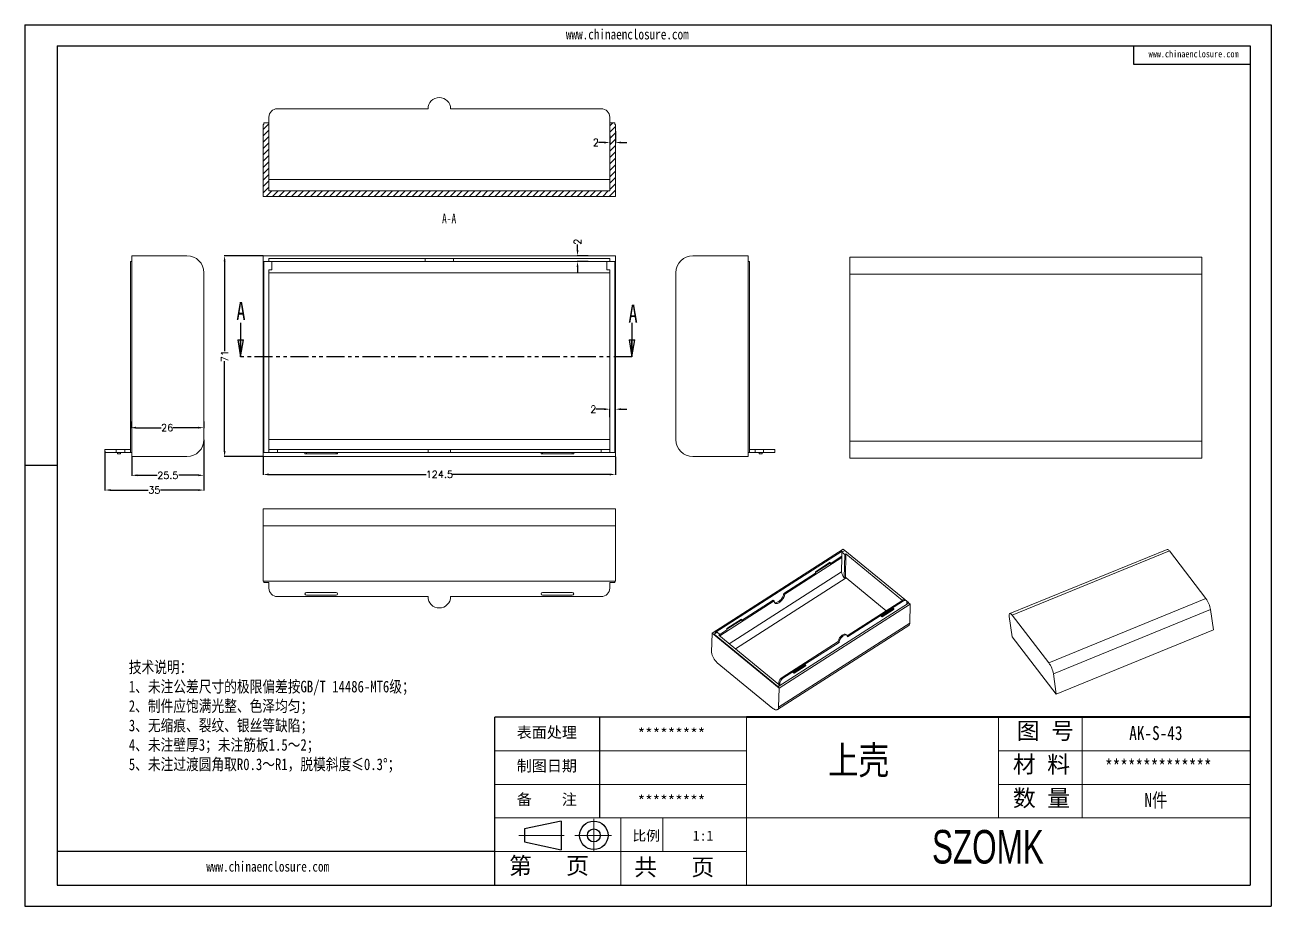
# Model space of a CAD drawing. Header units: inches. Extents: x 1837 to 2754, y 1089 to 1400.
# Drawn here: x 2313.9 to 2754.4, y 1088.5 to 1400 of the extents above; entities that cross this region are included whole.
import ezdxf

# ---------------------------------------------------------------- set-up
doc = ezdxf.new("R2010")
doc.units = ezdxf.units.IN
doc.linetypes.add('CENTER2', pattern=[28.575, 19.05, -3.175, 3.175, -3.175])
doc.linetypes.add('PHANTOM', pattern=[12.7, 6.35, -1.27, 1.27, -1.27, 1.27, -1.27])
doc.layers.add('文字', color=81, linetype='Continuous')
for name, color, linetype, lineweight in [('粗实线', 7, 'Continuous', 30), ('细实线', 3, 'Continuous', 9), ('细点划线', 2, 'CENTER2', 9)]:
    doc.layers.add(name, color=color, linetype=linetype, lineweight=lineweight)
doc.styles.add('SLDTEXTSTYLE0', font='TXT', dxfattribs={"width": 0.75})
doc.styles.add('SLDTEXTSTYLE3', font='TXT', dxfattribs={"width": 0.7})
doc.styles.get("Standard").update_dxf_attribs({"font": 'txt', "bigfont": 'gbcbig.shx'})
doc.styles.add('宋体', font='', dxfattribs={"width": 0.8, "height": 3.5})
doc.styles.add('长仿宋', font='', dxfattribs={"width": 0.7, "height": 4})
doc.styles.get('宋体').set_extended_font_data('SimSun')
doc.styles.get('长仿宋').set_extended_font_data('SimSun')
doc.dimstyles.new('2.5', dxfattribs={"dimtxt": 2.5, "dimasz": 2, "dimexe": 0.18, "dimexo": 0.0625, "dimgap": 0.09, "dimtad": 0, "dimzin": 12, "dimdsep": 46, "dimtxsty": 'Standard', "dimcen": 2, "dimclrd": 3, "dimclre": 3, "dimadec": 0, "dimazin": 0, "dimtfac": 1, "dimtofl": 0, "dimtmove": 0, "dimatfit": 3, "dimfxl": 1, "dimtolj": 1, "dimtzin": 0, "dimarcsym": 0})

# ---------------------------------------------------------------- blocks, each defined once
blk = doc.blocks.new('_CLOSED')
at = {"color": 0, "linetype": 'ByBlock', "lineweight": -2}
for p, q in [((-1, 0.166667), (0, 0)), ((-1, 0.166667), (-1, -0.166667)), ((0, 0), (-1, -0.166667)), ((0, 0), (-1, 0))]:
    blk.add_line(p, q, dxfattribs=at)
blk = doc.blocks.new('*D95')
at = {"color": 3, "lineweight": -2}
for p, q in [((2398.17, 1247.33), (2398.17, 1240.9)), ((2522.67, 1247.33), (2522.67, 1240.9)), ((2400.17, 1241.08), (2455.75, 1241.08)), ((2520.67, 1241.08), (2465.1, 1241.08))]:
    blk.add_line(p, q, dxfattribs=at)
at = {"color": 3}
for points in [[(2400.17, 1241.42), (2400.17, 1240.75), (2398.17, 1241.08)], [(2520.67, 1241.42), (2520.67, 1240.75), (2522.67, 1241.08)]]:
    blk.add_solid(points, dxfattribs=at)
at = {"layer": 'Defpoints', "color": 0}
for p in [(2398.17, 1247.4), (2522.67, 1247.4), (2522.67, 1241.08)]:
    blk.add_point(p, dxfattribs=at)
at = {"color": 0, "insert": (2460.42, 1241.08), "char_height": 2.5, "attachment_point": 5}
blk.add_mtext('\\A1;124.5', dxfattribs=at)
blk = doc.blocks.new('*D96')
at = {"color": 3, "lineweight": -2}
for p, q in [((2398.11, 1318.4), (2384.35, 1318.4)), ((2384.53, 1316.4), (2384.53, 1284.65)), ((2384.53, 1249.4), (2384.53, 1281.14)), ((2398.11, 1247.4), (2384.35, 1247.4))]:
    blk.add_line(p, q, dxfattribs=at)
at = {"color": 3}
for points in [[(2384.19, 1316.4), (2384.86, 1316.4), (2384.53, 1318.4)], [(2384.19, 1249.4), (2384.86, 1249.4), (2384.53, 1247.4)]]:
    blk.add_solid(points, dxfattribs=at)
at = {"layer": 'Defpoints', "color": 0}
for p in [(2398.17, 1318.4), (2384.53, 1247.4), (2398.17, 1247.4)]:
    blk.add_point(p, dxfattribs=at)
at = {"color": 0, "insert": (2384.53, 1282.9), "char_height": 2.5, "attachment_point": 5, "rotation": 90}
blk.add_mtext('\\A1;71', dxfattribs=at)
blk = doc.blocks.new('*D97')
at = {"color": 3, "lineweight": -2}
for p, q in [((2377.22, 1253.33), (2377.22, 1240.6)), ((2351.72, 1247.33), (2351.72, 1240.6)), ((2353.72, 1240.78), (2360.63, 1240.78)), ((2375.22, 1240.78), (2368.31, 1240.78))]:
    blk.add_line(p, q, dxfattribs=at)
at = {"color": 3}
for points in [[(2353.72, 1241.11), (2353.72, 1240.45), (2351.72, 1240.78)], [(2375.22, 1241.11), (2375.22, 1240.45), (2377.22, 1240.78)]]:
    blk.add_solid(points, dxfattribs=at)
at = {"layer": 'Defpoints', "color": 0}
for p in [(2377.22, 1253.4), (2351.72, 1247.4), (2351.72, 1240.78)]:
    blk.add_point(p, dxfattribs=at)
at = {"color": 0, "insert": (2364.47, 1240.78), "char_height": 2.5, "attachment_point": 5}
blk.add_mtext('\\A1;25.5', dxfattribs=at)
blk = doc.blocks.new('*D98')
at = {"color": 3, "lineweight": -2}
for p, q in [((2377.22, 1253.33), (2377.22, 1235.38)), ((2342.22, 1249.33), (2342.22, 1235.38)), ((2344.22, 1235.56), (2357.54, 1235.56)), ((2375.22, 1235.56), (2361.89, 1235.56))]:
    blk.add_line(p, q, dxfattribs=at)
at = {"color": 3}
for points in [[(2344.22, 1235.89), (2344.22, 1235.23), (2342.22, 1235.56)], [(2375.22, 1235.89), (2375.22, 1235.23), (2377.22, 1235.56)]]:
    blk.add_solid(points, dxfattribs=at)
at = {"layer": 'Defpoints', "color": 0}
for p in [(2377.22, 1253.4), (2342.22, 1249.4), (2342.22, 1235.56)]:
    blk.add_point(p, dxfattribs=at)
at = {"color": 0, "insert": (2359.72, 1235.56), "char_height": 2.5, "attachment_point": 5}
blk.add_mtext('\\A1;35', dxfattribs=at)
blk = doc.blocks.new('*D91')
at = {"color": 3, "lineweight": -2}
for p, q in [((2351.22, 1259.79), (2351.22, 1257.43)), ((2353.22, 1257.61), (2362.04, 1257.61)), ((2375.22, 1257.61), (2366.39, 1257.61)), ((2377.22, 1259.79), (2377.22, 1257.43))]:
    blk.add_line(p, q, dxfattribs=at)
at = {"color": 3}
for points in [[(2353.22, 1257.95), (2353.22, 1257.28), (2351.22, 1257.61)], [(2375.22, 1257.95), (2375.22, 1257.28), (2377.22, 1257.61)]]:
    blk.add_solid(points, dxfattribs=at)
at = {"layer": 'Defpoints', "color": 0}
for p in [(2351.22, 1259.85), (2351.22, 1257.61), (2377.22, 1259.85)]:
    blk.add_point(p, dxfattribs=at)
at = {"color": 0, "insert": (2364.22, 1257.61), "char_height": 2.5, "attachment_point": 5}
blk.add_mtext('\\A1;26', dxfattribs=at)
blk = doc.blocks.new('*D93')
at = {"color": 3, "lineweight": -2}
for p, q in [((2520.67, 1261.36), (2520.67, 1264.33)), ((2522.67, 1261.36), (2522.67, 1264.33)), ((2518.67, 1264.15), (2515.8, 1264.15)), ((2524.67, 1264.15), (2526.67, 1264.15))]:
    blk.add_line(p, q, dxfattribs=at)
at = {"color": 3}
for points in [[(2518.67, 1264.48), (2518.67, 1263.81), (2520.67, 1264.15)], [(2524.67, 1264.48), (2524.67, 1263.81), (2522.67, 1264.15)]]:
    blk.add_solid(points, dxfattribs=at)
at = {"layer": 'Defpoints', "color": 0}
for p in [(2520.67, 1264.15), (2520.67, 1261.3), (2522.67, 1261.3)]:
    blk.add_point(p, dxfattribs=at)
at = {"color": 0, "insert": (2514.88, 1264.15), "char_height": 2.5, "attachment_point": 5}
blk.add_mtext('\\A1;2', dxfattribs=at)
blk = doc.blocks.new('*D94')
at = {"color": 3, "lineweight": -2}
for p, q in [((2509.28, 1320.4), (2509.28, 1322.4)), ((2513.01, 1318.4), (2509.1, 1318.4)), ((2513.01, 1316.4), (2509.1, 1316.4)), ((2509.28, 1314.4), (2509.28, 1312.4))]:
    blk.add_line(p, q, dxfattribs=at)
at = {"color": 3}
for points in [[(2508.95, 1320.4), (2509.61, 1320.4), (2509.28, 1318.4)], [(2508.95, 1314.4), (2509.61, 1314.4), (2509.28, 1316.4)]]:
    blk.add_solid(points, dxfattribs=at)
at = {"layer": 'Defpoints', "color": 0}
for p in [(2513.07, 1318.4), (2509.28, 1316.4), (2513.07, 1316.4)]:
    blk.add_point(p, dxfattribs=at)
at = {"color": 0, "insert": (2509.28, 1323.32), "char_height": 2.5, "attachment_point": 5, "rotation": 90}
blk.add_mtext('\\A1;2', dxfattribs=at)
blk = doc.blocks.new('*D99')
at = {"color": 3, "lineweight": -2}
for p, q in [((2522.67, 1362.44), (2522.67, 1358.24)), ((2518.67, 1358.42), (2516.67, 1358.42)), ((2520.67, 1360.85), (2520.67, 1358.24)), ((2524.67, 1358.42), (2526.67, 1358.42))]:
    blk.add_line(p, q, dxfattribs=at)
at = {"color": 3}
for points in [[(2518.67, 1358.75), (2518.67, 1358.08), (2520.67, 1358.42)], [(2524.67, 1358.75), (2524.67, 1358.08), (2522.67, 1358.42)]]:
    blk.add_solid(points, dxfattribs=at)
at = {"layer": 'Defpoints', "color": 0}
for p in [(2522.67, 1362.5), (2520.67, 1360.91), (2522.67, 1358.42)]:
    blk.add_point(p, dxfattribs=at)
at = {"color": 0, "insert": (2515.75, 1358.42), "char_height": 2.5, "attachment_point": 5}
blk.add_mtext('\\A1;2', dxfattribs=at)

msp = doc.modelspace()

# ---------------------------------------------------------------- hatches: boundary and pattern name
at = {"linetype": 'Continuous', "lineweight": 0}
h = msp.add_hatch(dxfattribs=at)
h.set_pattern_fill('ANSI31', color=4, scale=0.5, style=0)
h.set_pattern_definition([(45, (-61.3707, -353.3946), (-1.122532, 1.122532), [])])
h.paths.add_polyline_path([(2400.173, 1365.341), (2398.373, 1365.341), (2398.373, 1364.841), (2398.173, 1364.841), (2398.173, 1339.341), (2522.673, 1339.341), (2522.673, 1364.841), (2522.473, 1364.841), (2522.473, 1365.341), (2520.673, 1365.341), (2520.673, 1341.341), (2400.173, 1341.341)], flags=0)

# ---------------------------------------------------------------- linework, layer by layer
for p, q in [((2313.933, 1399.984), (2754.445, 1399.984)), ((2313.933, 1399.984), (2313.933, 1088.511)), ((2754.445, 1399.984), (2754.445, 1088.511)), ((2325.332, 1392.568), (2747.029, 1392.568)), ((2325.332, 1392.568), (2325.332, 1095.927)), ((2705.829, 1392.568), (2705.829, 1386.131)), ((2747.029, 1392.568), (2747.029, 1095.927)), ((2705.829, 1386.131), (2747.029, 1386.131)), ((2325.332, 1244.248), (2313.933, 1244.248)), ((2313.933, 1232.712), (2313.933, 1088.511)), ((2569.044, 1155.256), (2480.052, 1155.256)), ((2480.052, 1095.927), (2480.052, 1155.256)), ((2517.132, 1119.659), (2517.132, 1155.256)), ((2480.052, 1107.793), (2325.332, 1107.793)), ((2325.332, 1095.927), (2747.029, 1095.927)), ((2313.933, 1088.511), (2754.445, 1088.511)), ((2313.933, 1088.511), (2517.874, 1088.511))]:
    msp.add_line(p, q)
at = {"color": 7, "linetype": 'Continuous', "lineweight": 15}
for p, q in [((2403.173, 1370.341), (2456.423, 1370.341)), ((2464.423, 1370.341), (2517.673, 1370.341)), ((2400.173, 1367.341), (2400.173, 1365.341)), ((2520.673, 1367.341), (2520.673, 1365.341)), ((2398.373, 1364.841), (2398.173, 1364.841)), ((2398.173, 1364.841), (2398.173, 1339.341)), ((2398.373, 1365.341), (2398.373, 1364.841)), ((2398.373, 1365.341), (2400.173, 1365.341)), ((2400.173, 1365.341), (2400.173, 1341.341)), ((2520.673, 1365.341), (2522.473, 1365.341)), ((2520.673, 1341.341), (2520.673, 1365.341)), ((2522.473, 1365.341), (2522.473, 1364.841)), ((2522.673, 1364.841), (2522.473, 1364.841)), ((2522.673, 1339.341), (2522.673, 1364.841)), ((2520.673, 1345.341), (2400.173, 1345.341)), ((2398.173, 1339.341), (2522.673, 1339.341)), ((2400.173, 1341.341), (2520.673, 1341.341)), ((2351.715, 1318.397), (2371.215, 1318.397)), ((2351.715, 1318.397), (2351.715, 1247.397)), ((2398.173, 1247.397), (2398.173, 1318.397)), ((2398.173, 1318.397), (2522.673, 1318.397)), ((2400.173, 1316.397), (2400.173, 1317.397)), ((2400.173, 1317.397), (2520.673, 1317.397)), ((2455.423, 1316.397), (2455.423, 1317.397)), ((2465.423, 1317.397), (2465.423, 1316.397)), ((2520.673, 1317.397), (2520.673, 1316.397)), ((2522.673, 1318.397), (2522.673, 1247.397)), ((2569.54, 1318.397), (2550.04, 1318.397)), ((2569.54, 1247.397), (2569.54, 1318.397)), ((2605.498, 1317.897), (2729.998, 1317.897)), ((2605.498, 1311.897), (2605.498, 1317.897)), ((2729.998, 1317.897), (2729.998, 1311.897)), ((2351.215, 1316.397), (2351.215, 1248.897)), ((2351.715, 1316.397), (2351.215, 1316.397)), ((2401.173, 1316.397), (2398.373, 1316.397)), ((2398.373, 1316.397), (2398.373, 1248.897)), ((2401.173, 1313.397), (2400.173, 1313.397)), ((2400.173, 1249.897), (2400.173, 1313.397)), ((2401.173, 1316.397), (2401.173, 1313.397)), ((2455.423, 1316.397), (2401.173, 1316.397)), ((2465.423, 1316.397), (2455.423, 1316.397)), ((2519.673, 1316.397), (2465.423, 1316.397)), ((2522.473, 1316.397), (2519.673, 1316.397)), ((2519.673, 1316.397), (2519.673, 1313.397)), ((2519.673, 1313.397), (2520.673, 1313.397)), ((2520.673, 1313.397), (2520.673, 1249.897)), ((2522.473, 1316.397), (2522.473, 1248.897)), ((2569.54, 1316.397), (2570.04, 1316.397)), ((2570.04, 1316.397), (2570.04, 1248.897)), ((2377.215, 1312.397), (2377.215, 1253.397)), ((2520.673, 1312.397), (2400.173, 1312.397)), ((2544.04, 1253.397), (2544.04, 1312.397)), ((2729.998, 1311.897), (2605.498, 1311.897)), ((2605.498, 1252.897), (2605.498, 1311.897)), ((2729.998, 1311.897), (2729.998, 1252.897)), ((2400.173, 1253.397), (2520.673, 1253.397)), ((2605.498, 1252.897), (2729.998, 1252.897)), ((2605.498, 1246.897), (2605.498, 1252.897)), ((2729.998, 1252.897), (2729.998, 1246.897)), ((2342.215, 1248.897), (2342.215, 1249.897)), ((2346.215, 1249.897), (2342.215, 1249.897)), ((2346.215, 1248.897), (2342.215, 1248.897)), ((2346.215, 1249.897), (2346.215, 1248.897)), ((2349.215, 1249.897), (2346.215, 1249.897)), ((2346.215, 1248.897), (2349.215, 1248.897)), ((2346.715, 1248.397), (2346.715, 1248.897)), ((2346.715, 1248.397), (2347.715, 1248.397)), ((2347.715, 1248.397), (2347.715, 1248.897)), ((2349.215, 1248.897), (2349.215, 1249.897)), ((2349.215, 1249.897), (2351.215, 1249.897)), ((2349.215, 1248.897), (2351.215, 1248.897)), ((2351.715, 1248.897), (2351.215, 1248.897)), ((2351.715, 1247.397), (2371.215, 1247.397)), ((2522.673, 1247.397), (2398.173, 1247.397)), ((2398.373, 1248.897), (2400.173, 1248.897)), ((2400.173, 1249.897), (2400.173, 1248.897)), ((2403.173, 1249.897), (2400.173, 1249.897)), ((2400.173, 1248.897), (2403.173, 1248.897)), ((2403.173, 1248.897), (2403.173, 1249.897)), ((2403.173, 1249.897), (2456.423, 1249.897)), ((2456.423, 1248.897), (2403.173, 1248.897)), ((2412.923, 1248.397), (2412.923, 1248.897)), ((2413.423, 1248.397), (2412.923, 1248.397)), ((2413.423, 1248.397), (2413.423, 1248.897)), ((2423.923, 1248.397), (2413.423, 1248.397)), ((2423.923, 1248.397), (2423.923, 1248.897)), ((2424.423, 1248.397), (2423.923, 1248.397)), ((2424.423, 1248.897), (2424.423, 1248.397)), ((2464.423, 1249.897), (2456.423, 1249.897)), ((2456.423, 1249.897), (2456.423, 1248.897)), ((2464.423, 1248.897), (2456.423, 1248.897)), ((2464.423, 1248.897), (2464.423, 1249.897)), ((2464.423, 1249.897), (2517.673, 1249.897)), ((2517.673, 1248.897), (2464.423, 1248.897)), ((2496.423, 1248.397), (2496.423, 1248.897)), ((2496.423, 1248.397), (2496.923, 1248.397)), ((2496.923, 1248.397), (2496.923, 1248.897)), ((2496.923, 1248.397), (2507.423, 1248.397)), ((2507.423, 1248.397), (2507.423, 1248.897)), ((2507.423, 1248.397), (2507.923, 1248.397)), ((2507.923, 1248.897), (2507.923, 1248.397)), ((2517.673, 1249.897), (2517.673, 1248.897)), ((2520.673, 1249.897), (2517.673, 1249.897)), ((2517.673, 1248.897), (2520.673, 1248.897)), ((2520.673, 1248.897), (2520.673, 1249.897)), ((2520.673, 1248.897), (2522.473, 1248.897)), ((2569.54, 1247.397), (2550.04, 1247.397)), ((2569.54, 1248.897), (2570.04, 1248.897)), ((2572.04, 1249.897), (2570.04, 1249.897)), ((2572.04, 1248.897), (2570.04, 1248.897)), ((2572.04, 1249.897), (2572.04, 1248.897)), ((2575.04, 1249.897), (2572.04, 1249.897)), ((2572.04, 1248.897), (2575.04, 1248.897)), ((2573.54, 1248.397), (2573.54, 1248.897)), ((2574.54, 1248.397), (2573.54, 1248.397)), ((2574.54, 1248.397), (2574.54, 1248.897)), ((2575.04, 1248.897), (2575.04, 1249.897)), ((2579.04, 1249.897), (2575.04, 1249.897)), ((2579.04, 1248.897), (2575.04, 1248.897)), ((2579.04, 1249.897), (2579.04, 1248.897)), ((2729.998, 1246.897), (2605.498, 1246.897)), ((2398.173, 1222.889), (2398.173, 1228.889)), ((2398.173, 1228.889), (2522.673, 1228.889)), ((2522.673, 1228.889), (2522.673, 1222.889)), ((2522.673, 1222.889), (2398.173, 1222.889)), ((2398.173, 1203.389), (2398.173, 1222.889)), ((2522.673, 1203.389), (2522.673, 1222.889)), ((2603.192, 1214.679), (2556.824, 1184.956)), ((2602.78, 1213.928), (2557.903, 1185.16)), ((2582.503, 1198.745), (2602.707, 1211.697)), ((2602.717, 1212.191), (2598.556, 1209.523)), ((2602.609, 1206.713), (2602.707, 1211.697)), ((2602.707, 1211.697), (2602.745, 1213.588)), ((2602.745, 1213.588), (2603.788, 1214.256)), ((2602.745, 1213.588), (2603.745, 1212.767)), ((2602.774, 1213.606), (2602.78, 1213.928)), ((2602.998, 1213.75), (2602.78, 1213.928)), ((2603.742, 1214.227), (2603.192, 1214.679)), ((2603.583, 1204.561), (2603.745, 1212.767)), ((2603.745, 1212.767), (2604.118, 1213.006)), ((2603.788, 1214.256), (2625.036, 1196.828)), ((2603.956, 1204.799), (2604.118, 1213.006)), ((2624.137, 1196.586), (2604.118, 1213.006)), ((2717.66, 1214.603), (2662.083, 1191.918)), ((2718.488, 1214.034), (2662.91, 1191.349)), ((2718.488, 1214.034), (2731.43, 1197.21)), ((2598.39, 1209.66), (2593.347, 1206.428)), ((2593.353, 1206.697), (2598.567, 1210.039)), ((2598.395, 1209.929), (2598.39, 1209.66)), ((2598.39, 1209.66), (2598.556, 1209.523)), ((2598.567, 1210.039), (2598.556, 1209.523)), ((2522.673, 1203.389), (2398.173, 1203.389)), ((2398.373, 1203.389), (2398.373, 1202.889)), ((2398.373, 1202.889), (2400.173, 1202.889)), ((2400.173, 1200.889), (2400.173, 1202.889)), ((2520.673, 1202.889), (2522.473, 1202.889)), ((2520.673, 1200.889), (2520.673, 1202.889)), ((2522.473, 1203.389), (2522.473, 1202.889)), ((2593.342, 1206.181), (2582.17, 1199.019)), ((2593.342, 1206.181), (2593.353, 1206.697)), ((2603.956, 1204.799), (2603.583, 1204.561)), ((2618.399, 1192.908), (2604.288, 1204.482)), ((2413.423, 1199.389), (2423.923, 1199.389)), ((2423.923, 1198.389), (2413.423, 1198.389)), ((2507.423, 1199.389), (2496.923, 1199.389)), ((2496.923, 1198.389), (2507.423, 1198.389)), ((2582.503, 1198.745), (2582.17, 1199.019)), ((2456.423, 1197.889), (2403.173, 1197.889)), ((2517.673, 1197.889), (2464.423, 1197.889)), ((2559.605, 1184.067), (2578.779, 1196.358)), ((2578.445, 1196.632), (2567.273, 1189.469)), ((2578.445, 1196.632), (2578.779, 1196.358)), ((2626.298, 1195.618), (2580.08, 1165.99)), ((2580.506, 1165.532), (2626.873, 1195.255)), ((2624.215, 1196.636), (2604.627, 1184.08)), ((2604.716, 1183.65), (2624.548, 1196.363)), ((2624.548, 1196.363), (2624.215, 1196.636)), ((2625.479, 1196.491), (2625.145, 1196.765)), ((2625.563, 1196.396), (2626.302, 1195.79)), ((2625.645, 1196.048), (2625.631, 1195.36)), ((2626.302, 1195.79), (2625.631, 1195.36)), ((2626.298, 1195.618), (2626.302, 1195.79)), ((2626.873, 1195.255), (2626.301, 1195.725)), ((2626.873, 1195.255), (2626.741, 1188.552)), ((2675.852, 1174.526), (2731.43, 1197.21)), ((2562.063, 1186.374), (2567.106, 1189.606)), ((2567.283, 1189.985), (2562.069, 1186.643)), ((2567.106, 1189.606), (2567.111, 1189.875)), ((2567.106, 1189.606), (2567.273, 1189.469)), ((2567.273, 1189.469), (2567.283, 1189.985)), ((2616.655, 1190.872), (2616.822, 1190.735)), ((2616.817, 1191.237), (2620.727, 1193.744)), ((2616.984, 1191.1), (2616.817, 1191.237)), ((2620.887, 1193.263), (2616.977, 1190.756)), ((2616.984, 1191.1), (2620.894, 1193.607)), ((2620.894, 1193.607), (2620.727, 1193.744)), ((2621.049, 1193.628), (2620.883, 1193.765)), ((2662.896, 1183.673), (2661.9, 1190.851)), ((2675.852, 1174.526), (2662.91, 1191.349)), ((2733.052, 1193.291), (2677.475, 1170.606)), ((2734.048, 1186.113), (2733.052, 1193.291)), ((2557.569, 1184.629), (2558.612, 1185.297)), ((2557.903, 1185.16), (2558.12, 1184.982)), ((2558.612, 1185.297), (2559.613, 1184.476)), ((2562.059, 1186.127), (2559.556, 1184.523)), ((2562.069, 1186.643), (2562.059, 1186.127)), ((2579.991, 1157.945), (2626.358, 1187.668)), ((2580.374, 1158.829), (2626.741, 1188.552)), ((2734.048, 1186.113), (2678.47, 1163.429)), ((2556.824, 1184.956), (2556.692, 1178.253)), ((2556.824, 1184.956), (2580.506, 1165.532)), ((2557.566, 1184.457), (2557.569, 1184.629)), ((2557.566, 1184.457), (2580.08, 1165.99)), ((2557.569, 1184.629), (2580.084, 1166.162)), ((2559.613, 1184.476), (2559.24, 1184.238)), ((2559.24, 1184.238), (2580.42, 1166.866)), ((2559.602, 1183.941), (2559.613, 1184.476)), ((2601.403, 1182.013), (2581.572, 1169.301)), ((2581.905, 1169.027), (2601.737, 1181.74)), ((2601.737, 1181.74), (2601.403, 1182.013)), ((2604.495, 1184.241), (2604.162, 1184.515)), ((2678.47, 1163.429), (2662.896, 1183.673)), ((2558.652, 1174.549), (2578.332, 1158.408)), ((2589.63, 1173.809), (2585.719, 1171.302)), ((2585.879, 1170.822), (2589.79, 1173.328)), ((2589.797, 1173.672), (2585.886, 1171.165)), ((2589.797, 1173.672), (2589.63, 1173.809)), ((2589.952, 1173.694), (2589.785, 1173.83)), ((2580.434, 1167.553), (2580.42, 1166.866)), ((2580.768, 1167.28), (2580.434, 1167.553)), ((2581.572, 1169.301), (2581.905, 1169.027)), ((2585.557, 1170.937), (2585.724, 1170.8)), ((2585.886, 1171.165), (2585.719, 1171.302)), ((2678.47, 1163.429), (2677.475, 1170.606)), ((2580.08, 1165.99), (2580.084, 1166.162)), ((2580.754, 1166.592), (2580.084, 1166.162)), ((2580.506, 1165.532), (2580.374, 1158.829)), ((2580.42, 1166.866), (2580.754, 1166.592)), ((2580.768, 1167.28), (2580.754, 1166.592))]:
    msp.add_line(p, q, dxfattribs=at)
at = {"color": 7, "linetype": 'Continuous', "lineweight": 30}
for p, q in [((2390.188, 1294.647), (2390.188, 1282.647)), ((2528.48, 1294.647), (2528.48, 1282.647))]:
    msp.add_line(p, q, dxfattribs=at)
at = {"color": 1, "linetype": 'PHANTOM', "lineweight": 30}
msp.add_line((2528.48, 1282.647), (2390.188, 1282.647), dxfattribs=at)
at = {"color": 8, "linetype": 'Continuous', "lineweight": 15}
for p, q in [((2602.609, 1206.713), (2562.885, 1181.248)), ((2565.148, 1179.392), (2604.288, 1204.482))]:
    msp.add_line(p, q, dxfattribs=at)
at = {"color": 7, "linetype": 'Continuous', "lineweight": 15, "flags": 128}
for points in [[(2717.66, 1214.603), (2717.701, 1214.614), (2717.825, 1214.608), (2717.969, 1214.545), (2718.129, 1214.426), (2718.304, 1214.255), (2718.488, 1214.034)], [(2578.779, 1196.358), (2578.795, 1196.115), (2578.852, 1195.904), (2578.949, 1195.73), (2579.083, 1195.597), (2579.253, 1195.508), (2579.453, 1195.464), (2579.681, 1195.466), (2579.929, 1195.516), (2580.194, 1195.61), (2580.468, 1195.749), (2580.746, 1195.927), (2581.022, 1196.142), (2581.29, 1196.388), (2581.543, 1196.66), (2581.776, 1196.952), (2581.983, 1197.258), (2582.16, 1197.57), (2582.304, 1197.881), (2582.41, 1198.186), (2582.477, 1198.476), (2582.503, 1198.745)], [(2578.912, 1195.784), (2578.919, 1195.781), (2579.12, 1195.737), (2579.347, 1195.74), (2579.596, 1195.789), (2579.86, 1195.884), (2580.134, 1196.022), (2580.413, 1196.201), (2580.689, 1196.415), (2580.956, 1196.661), (2581.209, 1196.934), (2581.442, 1197.226), (2581.649, 1197.531), (2581.827, 1197.843), (2581.971, 1198.155), (2582.077, 1198.459), (2582.144, 1198.749), (2582.17, 1199.019)], [(2624.215, 1196.636), (2624.432, 1196.756), (2624.641, 1196.832), (2624.832, 1196.86), (2624.999, 1196.841), (2625.135, 1196.773), (2625.145, 1196.765)], [(2625.645, 1196.048), (2625.628, 1196.235), (2625.568, 1196.388), (2625.468, 1196.5), (2625.332, 1196.567), (2625.165, 1196.587), (2624.974, 1196.558), (2624.766, 1196.483), (2624.548, 1196.363)], [(2616.655, 1190.872), (2616.64, 1190.889), (2616.627, 1190.946), (2616.643, 1191.021), (2616.684, 1191.102), (2616.745, 1191.178), (2616.817, 1191.237)], [(2616.977, 1190.756), (2616.906, 1190.724), (2616.846, 1190.722), (2616.807, 1190.752), (2616.794, 1190.809), (2616.81, 1190.884), (2616.851, 1190.965), (2616.912, 1191.041), (2616.984, 1191.1)], [(2620.894, 1193.607), (2620.965, 1193.64), (2621.025, 1193.641), (2621.064, 1193.611), (2621.077, 1193.554), (2621.061, 1193.48), (2621.02, 1193.398), (2620.959, 1193.322), (2620.887, 1193.263)], [(2662.91, 1191.349), (2662.726, 1191.57), (2662.552, 1191.742), (2662.391, 1191.86), (2662.247, 1191.923), (2662.123, 1191.93), (2662.021, 1191.88), (2661.944, 1191.774), (2661.892, 1191.614), (2661.868, 1191.404), (2661.87, 1191.148), (2661.9, 1190.851)], [(2601.403, 1182.013), (2601.428, 1182.253), (2601.493, 1182.512), (2601.596, 1182.783), (2601.734, 1183.059), (2601.904, 1183.333), (2602.101, 1183.597), (2602.32, 1183.844), (2602.554, 1184.067), (2602.797, 1184.26), (2603.043, 1184.418), (2603.285, 1184.536), (2603.516, 1184.611), (2603.731, 1184.642), (2603.922, 1184.627), (2604.085, 1184.567), (2604.162, 1184.515)], [(2601.737, 1181.74), (2601.762, 1181.979), (2601.827, 1182.238), (2601.929, 1182.509), (2602.068, 1182.786), (2602.238, 1183.06), (2602.435, 1183.324), (2602.653, 1183.57), (2602.887, 1183.793), (2603.131, 1183.986), (2603.377, 1184.144), (2603.619, 1184.262), (2603.85, 1184.338), (2604.064, 1184.368), (2604.256, 1184.353), (2604.419, 1184.293), (2604.55, 1184.189), (2604.645, 1184.045), (2604.701, 1183.863), (2604.716, 1183.65)], [(2589.79, 1173.328), (2589.861, 1173.387), (2589.922, 1173.463), (2589.964, 1173.545), (2589.979, 1173.62), (2589.966, 1173.676), (2589.927, 1173.706), (2589.868, 1173.705), (2589.797, 1173.672)], [(2585.719, 1171.302), (2585.648, 1171.243), (2585.587, 1171.167), (2585.545, 1171.086), (2585.53, 1171.011), (2585.543, 1170.954), (2585.557, 1170.937)], [(2585.886, 1171.165), (2585.815, 1171.107), (2585.753, 1171.031), (2585.712, 1170.949), (2585.696, 1170.874), (2585.709, 1170.818), (2585.749, 1170.788), (2585.808, 1170.789), (2585.879, 1170.822)], [(2578.332, 1158.408), (2578.617, 1158.196), (2578.897, 1158.029), (2579.167, 1157.913), (2579.42, 1157.848), (2579.652, 1157.837), (2579.858, 1157.88), (2580.034, 1157.975), (2580.176, 1158.121), (2580.281, 1158.315), (2580.347, 1158.552), (2580.374, 1158.829)]]:
    msp.add_lwpolyline(points, dxfattribs=at)
at = {"color": 7, "linetype": 'Continuous', "lineweight": 15}
for centre, radius, start, end in [((2403.173, 1367.341), 3, 90, 180), ((2460.423, 1370.341), 4, 0, 180), ((2517.673, 1367.341), 3, 0, 90), ((2371.215, 1312.397), 6, 0, 90), ((2550.04, 1312.397), 6, 90, 180), ((2371.215, 1253.397), 6, 270, 0), ((2550.04, 1253.397), 6, 180, 270), ((2606.079, 1206.987), 3.481, 184.52068, 224.19565), ((2606.355, 1206.982), 3.244, 222.29831, 230.42481), ((2403.173, 1200.889), 3, 180, 270), ((2413.423, 1198.889), 0.5, 90, 270), ((2423.923, 1198.889), 0.5, 270, 90), ((2496.923, 1198.889), 0.5, 90, 270), ((2507.423, 1198.889), 0.5, 270, 90), ((2517.673, 1200.889), 3, 270, 0), ((2460.423, 1197.889), 4, 180, 0), ((2723.71, 1191.719), 9.474, 9.55005, 35.42341), ((2620.819, 1193.65), 0.132, 61.33022, 134.39514), ((2625.762, 1188.451), 0.984, 307.30473, 5.93578), ((2562.075, 1178.732), 5.405, 185.08139, 230.70349), ((2589.722, 1173.715), 0.132, 61.33022, 134.39514), ((2668.157, 1169.045), 9.448, 9.51425, 35.45921), ((2582.873, 1167.209), 2.463, 121.89027, 171.97812), ((2583.206, 1166.936), 2.463, 121.89027, 171.97812)]:
    msp.add_arc(centre, radius, start, end, dxfattribs=at)
at = {"layer": '粗实线', "color": 7, "lineweight": 40}
msp.add_line((2747.029, 1155.256), (2569.044, 1155.256), dxfattribs=at)
at = {"layer": '粗实线', "color": 7}
for p, q in [((2503.503, 1118.548), (2490.538, 1115.8)), ((2490.538, 1115.8), (2490.538, 1111.215)), ((2503.503, 1118.548), (2503.503, 1108.388)), ((2490.538, 1111.215), (2503.503, 1108.388))]:
    msp.add_line(p, q, dxfattribs=at)
for radius in [5.041, 2.293]:
    msp.add_circle((2515.042, 1113.508), radius, dxfattribs=at)
at = {"layer": '细实线', "color": 7}
for p, q in [((2569.044, 1155.256), (2569.044, 1095.927)), ((2658.036, 1155.256), (2658.036, 1119.659)), ((2687.701, 1155.256), (2687.701, 1119.908)), ((2569.044, 1143.39), (2480.052, 1143.39)), ((2747.029, 1143.39), (2658.036, 1143.39)), ((2569.044, 1131.524), (2480.052, 1131.524)), ((2747.029, 1131.524), (2658.036, 1131.524)), ((2747.029, 1119.659), (2480.052, 1119.659)), ((2524.548, 1119.659), (2524.548, 1095.927)), ((2539.38, 1119.659), (2539.38, 1107.793)), ((2569.044, 1107.793), (2480.052, 1107.793))]:
    msp.add_line(p, q, dxfattribs=at)
at = {"layer": '细点划线', "color": 7}
for p, q in [((2515.042, 1119.31), (2515.042, 1107.793)), ((2488.471, 1113.508), (2504.496, 1113.508)), ((2508.3, 1113.508), (2521.328, 1113.508))]:
    msp.add_line(p, q, dxfattribs=at)

# ---------------------------------------------------------------- block references
at = {"color": 7, "linetype": 'Continuous', "lineweight": 30, "xscale": -6, "yscale": 6, "rotation": 90}
for p in [(2390.188, 1282.647), (2528.48, 1282.647)]:
    msp.add_blockref('_CLOSED', p, dxfattribs=at)

# ---------------------------------------------------------------- texts
at = {"color": 0, "linetype": 'Continuous', "lineweight": 0, "insert": (2463.886, 1333.301), "char_height": 3.5, "attachment_point": 2, "style": 'SLDTEXTSTYLE3'}
msp.add_mtext('A-A', dxfattribs=at)
at = {"color": 7, "linetype": 'Continuous', "char_height": 6.35, "attachment_point": 7, "style": 'SLDTEXTSTYLE0'}
for insert in [(2388.676, 1295.674), (2527.272, 1294.765)]:
    msp.add_mtext('A', dxfattribs=dict(at, insert=insert))
at = {"char_height": 3.90222, "width": 2217.82526, "attachment_point": 1}
for s, insert in [('{\\fSimHei|b0|i0|c134|p49;表面处理}', (2487.79, 1151.888)), ('{\\fSimHei|b0|i0|c134|p49;*********}', (2530.53, 1151.386)), ('{\\fSimHei|b0|i0|c134|p49;制图日期}', (2487.79, 1140.022)), ('{\\fSimHei|b0|i0|c134|p49;备    注}', (2487.79, 1128.157)), ('{\\fSimHei|b0|i0|c134|p49;*********}', (2530.53, 1127.655))]:
    msp.add_mtext(s, dxfattribs=dict(at, insert=insert))
at = {"layer": '文字', "color": 0, "attachment_point": 1, "style": '宋体'}
for s, insert, char_height, width in [('www.chinaenclosure.com', (2505.172, 1398.489), 3.62561, 63.69851), ('www.chinaenclosure.com', (2711.136, 1390.938), 2.41707, 42.46567), ('{\\H1.111x;技术说明：\\P1、未注公差尺寸的极限偏差按GB/T 14486-MT6级；\\P2、制件应饱满光整、色泽均匀；\\P3、无缩痕、裂纹、银丝等缺陷；\\P4、未注壁厚3；未注筋板1.5～2；\\P5、未注过渡圆角取R0.3～R1，脱模斜度≤0.3%%D；}', (2350.661, 1175.034), 3.70801, 98.41636), ('{\\H1.111x;AK-S-43}', (2704.302, 1152.156), 4.44961, 51.44253), ('上壳', (2597.848, 1145.012), 9.888, 126.41491), ('{\\H1.111x;**************}', (2695.743, 1140.29), 4.44961, 51.44253), ('{\\H1.111x;N件}', (2709.685, 1128.425), 4.44961, 51.44253), ('www.chinaenclosure.com', (2378.061, 1104.321), 3.62561, 63.69851)]:
    msp.add_mtext(s, dxfattribs=dict(at, insert=insert, char_height=char_height, width=width))
at = {"layer": '粗实线', "insert": (2634.594, 1115.41), "char_height": 11.86564, "width": 133.06138, "attachment_point": 1, "style": '长仿宋'}
msp.add_mtext('{\\fSTXinwei|b0|i0|c134|p2;SZOMK}', dxfattribs=at)
at = {"layer": '细实线', "color": 7, "attachment_point": 1}
for s, insert, char_height, width in [('{\\fSimSun|b0|i0|c134|p54;图 号}', (2664.56, 1153.454), 5.93282, 29.66409), ('{\\fSimSun|b0|i0|c134|p54;材 料   }', (2663.154, 1141.589), 5.93282, 29.66409), ('{\\fSimSun|b0|i0|c134|p54;数 量}', (2663.183, 1129.665), 5.93282, 26.80522), ('{\\fSimSun|b0|i0|c134|p54;比例}', (2528.701, 1115.165), 3.55969, 15.62594), ('{\\fSimSun|b0|i0|c134|p54;1:1}', (2550.022, 1115.165), 3.55969, 15.62594), ('{\\fSimSun|b0|i0|c134|p54;第   页}', (2485.044, 1105.754), 5.93282, 44.49614), ('{\\fSimSun|b0|i0|c134|p54; 共   页}', (2525.274, 1105.249), 5.93282, 44.49614)]:
    msp.add_mtext(s, dxfattribs=dict(at, insert=insert, char_height=char_height, width=width))

# ---------------------------------------------------------------- dimensions: what is measured, and where the dimension line sits
for base, p1, p2, picture, middle in [((2522.673, 1358.417), (2520.673, 1360.91), (2522.673, 1362.5), '*D99', (2515.75, 1358.417)), ((2520.673, 1264.147), (2522.673, 1261.298), (2520.673, 1261.298), '*D93', (2514.878, 1264.147))]:
    dim = msp.add_linear_dim(base=base, p1=p1, p2=p2, dimstyle='2.5')
    dim.commit()
    dim.dimension.update_dxf_attribs({"geometry": picture, "text_midpoint": middle, "dimtype": 160})
dim = msp.add_linear_dim(base=(2509.279, 1316.397), p1=(2513.072, 1318.397), p2=(2513.072, 1316.397), angle=270, dimstyle='2.5')
dim.commit()
dim.dimension.update_dxf_attribs({"geometry": '*D94', "text_midpoint": (2509.279, 1323.321), "dimtype": 160})
dim = msp.add_linear_dim(base=(2384.527, 1247.397), p1=(2398.173, 1318.397), p2=(2398.173, 1247.397), angle=270, dimstyle='2.5')
dim.commit()
dim.dimension.update_dxf_attribs({"geometry": '*D96', "text_midpoint": (2384.527, 1282.897)})
for base, p1, p2, picture, middle in [((2351.215, 1257.613), (2377.215, 1259.85), (2351.215, 1259.85), '*D91', (2364.215, 1257.613)), ((2342.215, 1235.559), (2377.215, 1253.397), (2342.215, 1249.397), '*D98', (2359.715, 1235.559)), ((2351.715, 1240.779), (2377.215, 1253.397), (2351.715, 1247.397), '*D97', (2364.465, 1240.779)), ((2522.673, 1241.082), (2398.173, 1247.397), (2522.673, 1247.397), '*D95', (2460.423, 1241.082))]:
    dim = msp.add_linear_dim(base=base, p1=p1, p2=p2, dimstyle='2.5')
    dim.commit()
    dim.dimension.update_dxf_attribs({"geometry": picture, "text_midpoint": middle})

doc.saveas('drawing.dxf')
